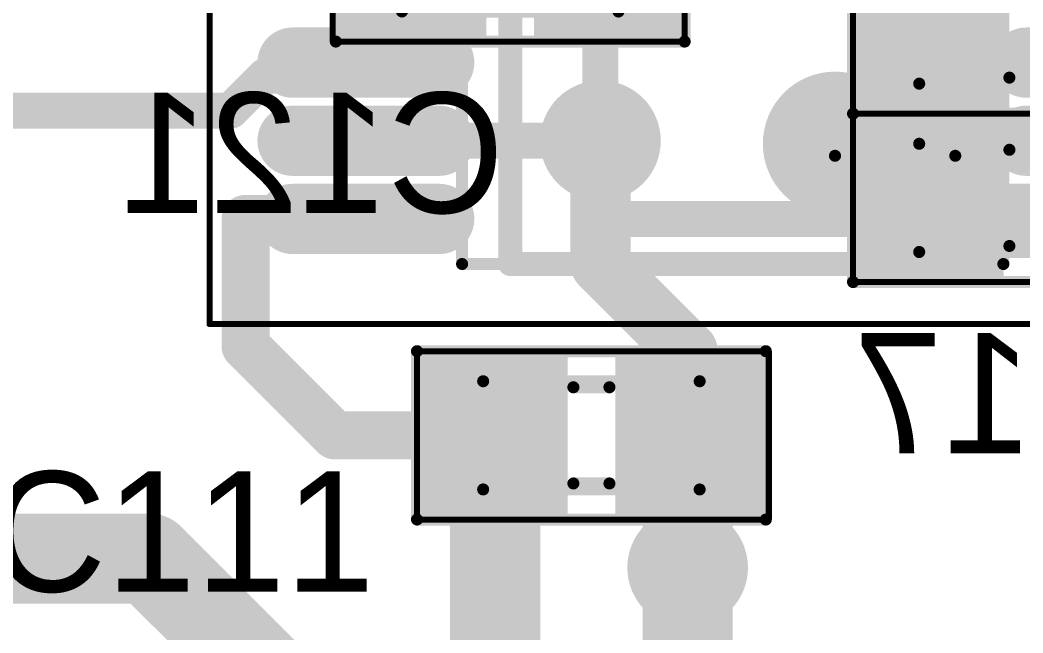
# Model space of a CAD drawing. Header units: millimetres. Extents: x 29 to 180, y 30 to 200.
# Drawn here: x 157.25 to 165.59, y 69.56 to 74.65 of the extents above; entities that cross this region are included whole.
import ezdxf

# ---------------------------------------------------------------- set-up
doc = ezdxf.new("R2010")
doc.units = ezdxf.units.MM
for name, color, linetype in [('BottomLayer', 5, 'Continuous'), ('BottomOverlay', 54, 'Continuous'), ('BottomPaste', 16, 'Continuous'), ('BottomSolder', 6, 'Continuous'), ('Mechanical13', 56, 'Continuous'), ('Mechanical15', 56, 'Continuous'), ('MultiLayer', 9, 'Continuous'), ('TopLayer', 1, 'Continuous'), ('TopOverlay', 2, 'Continuous'), ('TopPaste', 8, 'Continuous'), ('TopSolder', 216, 'Continuous'), ('ViaHoleLayer', 16, 'Continuous')]:
    doc.layers.add(name, color=color, linetype=linetype)

# ---------------------------------------------------------------- blocks, each defined once
blk = doc.blocks.new('SMD_C_0603_B_313')
at = {"layer": 'BottomLayer'}
for points in [[(-1.29999994, 0.5499989), (-1.29999994, -0.5499989), (-0.30000194, 0.5499989), (-0.30000194, -0.5499989)], [(0.2999994, 0.5499989), (0.2999994, -0.5499989), (1.2999974, 0.5499989), (1.2999974, -0.5499989)]]:
    blk.add_solid(points, dxfattribs=at)
at = {"layer": 'BottomOverlay', "const_width": 0.0999998}
for points in [[(-1.44999964, 0.7000011399999999), (-1.44999964, -0.7000011399999999)], [(1.44999964, 0.7000011399999999), (-1.44999964, 0.7000011399999999)], [(1.44999964, 0.7000011399999999), (1.44999964, -0.7000011399999999)], [(0.1499997, 0.40000174), (-0.1499997, 0.40000174)], [(0.1499997, -0.3999992), (-0.1499997, -0.3999992)], [(1.44999964, -0.7000011399999999), (-1.44999964, -0.7000011399999999)]]:
    blk.add_lwpolyline(points, dxfattribs=at)
at = {"layer": 'BottomOverlay', "const_width": 0.0499999}
for points in [[(-1.47499832, 0.7000011399999999, 1), (-1.42500096, 0.7000011399999999, 1)], [(-1.47499832, 0.7000011399999999, 1), (-1.42500096, 0.7000011399999999, 1)], [(1.42500096, 0.7000011399999999, 1), (1.47499832, 0.7000011399999999, 1)], [(1.42500096, 0.7000011399999999, 1), (1.47499832, 0.7000011399999999, 1)], [(-0.17499838, 0.40000174, 1), (-0.12500102, 0.40000174, 1)], [(0.12500102, 0.40000174, 1), (0.17499838, 0.40000174, 1)], [(-0.17499838, -0.3999992, 1), (-0.12500102, -0.3999992, 1)], [(0.12500102, -0.3999992, 1), (0.17499838, -0.3999992, 1)], [(-1.47499832, -0.7000011399999999, 1), (-1.42500096, -0.7000011399999999, 1)], [(-1.47499832, -0.7000011399999999, 1), (-1.42500096, -0.7000011399999999, 1)], [(1.42500096, -0.7000011399999999, 1), (1.47499832, -0.7000011399999999, 1)], [(1.42500096, -0.7000011399999999, 1), (1.47499832, -0.7000011399999999, 1)]]:
    blk.add_lwpolyline(points, format="xyb", close=True, dxfattribs=at)
at = {"layer": 'BottomPaste'}
for points in [[(-1.29999994, 0.5499989), (-1.29999994, -0.5499989), (-0.30000194, 0.5499989), (-0.30000194, -0.5499989)], [(0.2999994, 0.5499989), (0.2999994, -0.5499989), (1.2999974, 0.5499989), (1.2999974, -0.5499989)]]:
    blk.add_solid(points, dxfattribs=at)
at = {"layer": 'BottomSolder'}
for points in [[(-1.40159994, 0.6515989), (-1.40159994, -0.6515989), (-0.19840194, 0.6515989), (-0.19840194, -0.6515989)], [(0.1983994, 0.6515989), (0.1983994, -0.6515989), (1.4015974, 0.6515989), (1.4015974, -0.6515989)]]:
    blk.add_solid(points, dxfattribs=at)
at = {"layer": 'Mechanical13', "const_width": 0.0999998}
for points in [[(-0.90000074, 0.45000164), (-0.90000074, -0.4499991)], [(0.8999982, 0.45000164), (-0.90000074, 0.45000164)], [(0.8999982, 0.45000164), (0.8999982, -0.4499991)], [(0.8999982, -0.4499991), (-0.90000074, -0.4499991)]]:
    blk.add_lwpolyline(points, dxfattribs=at)
at = {"layer": 'Mechanical13', "const_width": 0.0499999}
for points in [[(-0.9249994199999999, 0.45000164, 1), (-0.8750020599999999, 0.45000164, 1)], [(-0.9249994199999999, 0.45000164, 1), (-0.8750020599999999, 0.45000164, 1)], [(0.8749995199999999, 0.45000164, 1), (0.9249968799999999, 0.45000164, 1)], [(0.8749995199999999, 0.45000164, 1), (0.9249968799999999, 0.45000164, 1)], [(-0.9249994199999999, -0.4499991, 1), (-0.8750020599999999, -0.4499991, 1)], [(-0.9249994199999999, -0.4499991, 1), (-0.8750020599999999, -0.4499991, 1)], [(0.8749995199999999, -0.4499991, 1), (0.9249968799999999, -0.4499991, 1)], [(0.8749995199999999, -0.4499991, 1), (0.9249968799999999, -0.4499991, 1)]]:
    blk.add_lwpolyline(points, format="xyb", close=True, dxfattribs=at)
at = {"layer": 'Mechanical15', "const_width": 0.0499999}
for points in [[(-1.47500086, 0.7000011399999999), (-1.47500086, -0.7000011399999999)], [(1.44999964, 0.7000011399999999), (-1.47500086, 0.7000011399999999)], [(1.44999964, 0.7000011399999999), (1.44999964, -0.7000011399999999)], [(1.44999964, -0.7000011399999999), (-1.47500086, -0.7000011399999999)]]:
    blk.add_lwpolyline(points, dxfattribs=at)
at = {"layer": 'Mechanical15', "const_width": 0.02499868}
for points in [[(-1.4875002, 0.7000011399999999, 1), (-1.46250152, 0.7000011399999999, 1)], [(-1.4875002, 0.7000011399999999, 1), (-1.46250152, 0.7000011399999999, 1)], [(1.4375003, 0.7000011399999999, 1), (1.46249898, 0.7000011399999999, 1)], [(1.4375003, 0.7000011399999999, 1), (1.46249898, 0.7000011399999999, 1)], [(-1.4875002, -0.7000011399999999, 1), (-1.46250152, -0.7000011399999999, 1)], [(-1.4875002, -0.7000011399999999, 1), (-1.46250152, -0.7000011399999999, 1)], [(1.4375003, -0.7000011399999999, 1), (1.46249898, -0.7000011399999999, 1)], [(1.4375003, -0.7000011399999999, 1), (1.46249898, -0.7000011399999999, 1)]]:
    blk.add_lwpolyline(points, format="xyb", close=True, dxfattribs=at)
blk = doc.blocks.new('SMD_C_0603_B_314')
at = {"layer": 'BottomLayer'}
for points in [[(-1.29999994, 0.5499989), (-1.29999994, -0.5499989), (-0.30000194, 0.5499989), (-0.30000194, -0.5499989)], [(0.2999994, 0.5499989), (0.2999994, -0.5499989), (1.2999974, 0.5499989), (1.2999974, -0.5499989)]]:
    blk.add_solid(points, dxfattribs=at)
at = {"layer": 'BottomOverlay', "const_width": 0.0999998}
for points in [[(-1.44999964, 0.7000011399999999), (-1.44999964, -0.7000011399999999)], [(1.44999964, 0.7000011399999999), (-1.44999964, 0.7000011399999999)], [(1.44999964, 0.7000011399999999), (1.44999964, -0.7000011399999999)], [(0.1499997, 0.40000174), (-0.1499997, 0.40000174)], [(0.1499997, -0.3999992), (-0.1499997, -0.3999992)], [(1.44999964, -0.7000011399999999), (-1.44999964, -0.7000011399999999)]]:
    blk.add_lwpolyline(points, dxfattribs=at)
at = {"layer": 'BottomOverlay', "const_width": 0.0499999}
for points in [[(-1.47499832, 0.7000011399999999, 1), (-1.42500096, 0.7000011399999999, 1)], [(-1.47499832, 0.7000011399999999, 1), (-1.42500096, 0.7000011399999999, 1)], [(1.42500096, 0.7000011399999999, 1), (1.47499832, 0.7000011399999999, 1)], [(1.42500096, 0.7000011399999999, 1), (1.47499832, 0.7000011399999999, 1)], [(-0.17499838, 0.40000174, 1), (-0.12500102, 0.40000174, 1)], [(0.12500102, 0.40000174, 1), (0.17499838, 0.40000174, 1)], [(-0.17499838, -0.3999992, 1), (-0.12500102, -0.3999992, 1)], [(0.12500102, -0.3999992, 1), (0.17499838, -0.3999992, 1)], [(-1.47499832, -0.7000011399999999, 1), (-1.42500096, -0.7000011399999999, 1)], [(-1.47499832, -0.7000011399999999, 1), (-1.42500096, -0.7000011399999999, 1)], [(1.42500096, -0.7000011399999999, 1), (1.47499832, -0.7000011399999999, 1)], [(1.42500096, -0.7000011399999999, 1), (1.47499832, -0.7000011399999999, 1)]]:
    blk.add_lwpolyline(points, format="xyb", close=True, dxfattribs=at)
at = {"layer": 'BottomPaste'}
for points in [[(-1.29999994, 0.5499989), (-1.29999994, -0.5499989), (-0.30000194, 0.5499989), (-0.30000194, -0.5499989)], [(0.2999994, 0.5499989), (0.2999994, -0.5499989), (1.2999974, 0.5499989), (1.2999974, -0.5499989)]]:
    blk.add_solid(points, dxfattribs=at)
at = {"layer": 'BottomSolder'}
for points in [[(-1.40159994, 0.6515989), (-1.40159994, -0.6515989), (-0.19840194, 0.6515989), (-0.19840194, -0.6515989)], [(0.1983994, 0.6515989), (0.1983994, -0.6515989), (1.4015974, 0.6515989), (1.4015974, -0.6515989)]]:
    blk.add_solid(points, dxfattribs=at)
at = {"layer": 'Mechanical13', "const_width": 0.0999998}
for points in [[(-0.90000074, 0.45000164), (-0.90000074, -0.4499991)], [(0.8999982, 0.45000164), (-0.90000074, 0.45000164)], [(0.8999982, 0.45000164), (0.8999982, -0.4499991)], [(0.8999982, -0.4499991), (-0.90000074, -0.4499991)]]:
    blk.add_lwpolyline(points, dxfattribs=at)
at = {"layer": 'Mechanical13', "const_width": 0.0499999}
for points in [[(-0.9249994199999999, 0.45000164, 1), (-0.8750020599999999, 0.45000164, 1)], [(-0.9249994199999999, 0.45000164, 1), (-0.8750020599999999, 0.45000164, 1)], [(0.8749995199999999, 0.45000164, 1), (0.9249968799999999, 0.45000164, 1)], [(0.8749995199999999, 0.45000164, 1), (0.9249968799999999, 0.45000164, 1)], [(-0.9249994199999999, -0.4499991, 1), (-0.8750020599999999, -0.4499991, 1)], [(-0.9249994199999999, -0.4499991, 1), (-0.8750020599999999, -0.4499991, 1)], [(0.8749995199999999, -0.4499991, 1), (0.9249968799999999, -0.4499991, 1)], [(0.8749995199999999, -0.4499991, 1), (0.9249968799999999, -0.4499991, 1)]]:
    blk.add_lwpolyline(points, format="xyb", close=True, dxfattribs=at)
at = {"layer": 'Mechanical15', "const_width": 0.0499999}
for points in [[(-1.47500086, 0.7000011399999999), (-1.47500086, -0.7000011399999999)], [(1.44999964, 0.7000011399999999), (-1.47500086, 0.7000011399999999)], [(1.44999964, 0.7000011399999999), (1.44999964, -0.7000011399999999)], [(1.44999964, -0.7000011399999999), (-1.47500086, -0.7000011399999999)]]:
    blk.add_lwpolyline(points, dxfattribs=at)
at = {"layer": 'Mechanical15', "const_width": 0.02499868}
for points in [[(-1.4875002, 0.7000011399999999, 1), (-1.46250152, 0.7000011399999999, 1)], [(-1.4875002, 0.7000011399999999, 1), (-1.46250152, 0.7000011399999999, 1)], [(1.4375003, 0.7000011399999999, 1), (1.46249898, 0.7000011399999999, 1)], [(1.4375003, 0.7000011399999999, 1), (1.46249898, 0.7000011399999999, 1)], [(-1.4875002, -0.7000011399999999, 1), (-1.46250152, -0.7000011399999999, 1)], [(-1.4875002, -0.7000011399999999, 1), (-1.46250152, -0.7000011399999999, 1)], [(1.4375003, -0.7000011399999999, 1), (1.46249898, -0.7000011399999999, 1)], [(1.4375003, -0.7000011399999999, 1), (1.46249898, -0.7000011399999999, 1)]]:
    blk.add_lwpolyline(points, format="xyb", close=True, dxfattribs=at)
blk = doc.blocks.new('SMD_C_0603_B_318')
at = {"layer": 'BottomLayer'}
for points in [[(-1.29999994, 0.5499989), (-1.29999994, -0.5499989), (-0.30000194, 0.5499989), (-0.30000194, -0.5499989)], [(0.2999994, 0.5499989), (0.2999994, -0.5499989), (1.2999974, 0.5499989), (1.2999974, -0.5499989)]]:
    blk.add_solid(points, dxfattribs=at)
at = {"layer": 'BottomOverlay', "const_width": 0.0999998}
for points in [[(-1.44999964, -0.7000011399999999), (-1.44999964, 0.7000011399999999)], [(-1.44999964, 0.7000011399999999), (1.44999964, 0.7000011399999999)], [(1.44999964, -0.7000011399999999), (1.44999964, 0.7000011399999999)], [(-0.1499997, 0.40000174), (0.1499997, 0.40000174)], [(-0.1499997, -0.3999992), (0.1499997, -0.3999992)], [(-1.44999964, -0.7000011399999999), (1.44999964, -0.7000011399999999)]]:
    blk.add_lwpolyline(points, dxfattribs=at)
at = {"layer": 'BottomOverlay', "const_width": 0.0499999}
for points in [[(-1.47499832, 0.7000011399999999, 1), (-1.42500096, 0.7000011399999999, 1)], [(-1.47499832, 0.7000011399999999, 1), (-1.42500096, 0.7000011399999999, 1)], [(1.42500096, 0.7000011399999999, 1), (1.47499832, 0.7000011399999999, 1)], [(1.42500096, 0.7000011399999999, 1), (1.47499832, 0.7000011399999999, 1)], [(-0.17499838, 0.40000174, 1), (-0.12500102, 0.40000174, 1)], [(0.12500102, 0.40000174, 1), (0.17499838, 0.40000174, 1)], [(-0.17499838, -0.3999992, 1), (-0.12500102, -0.3999992, 1)], [(0.12500102, -0.3999992, 1), (0.17499838, -0.3999992, 1)], [(-1.47499832, -0.7000011399999999, 1), (-1.42500096, -0.7000011399999999, 1)], [(-1.47499832, -0.7000011399999999, 1), (-1.42500096, -0.7000011399999999, 1)], [(1.42500096, -0.7000011399999999, 1), (1.47499832, -0.7000011399999999, 1)], [(1.42500096, -0.7000011399999999, 1), (1.47499832, -0.7000011399999999, 1)]]:
    blk.add_lwpolyline(points, format="xyb", close=True, dxfattribs=at)
at = {"layer": 'BottomPaste'}
for points in [[(-1.29999994, 0.5499989), (-1.29999994, -0.5499989), (-0.30000194, 0.5499989), (-0.30000194, -0.5499989)], [(0.2999994, 0.5499989), (0.2999994, -0.5499989), (1.2999974, 0.5499989), (1.2999974, -0.5499989)]]:
    blk.add_solid(points, dxfattribs=at)
at = {"layer": 'BottomSolder'}
for points in [[(-1.40159994, 0.6515989), (-1.40159994, -0.6515989), (-0.19840194, 0.6515989), (-0.19840194, -0.6515989)], [(0.1983994, 0.6515989), (0.1983994, -0.6515989), (1.4015974, 0.6515989), (1.4015974, -0.6515989)]]:
    blk.add_solid(points, dxfattribs=at)
at = {"layer": 'Mechanical13', "const_width": 0.0999998}
for points in [[(-0.90000074, -0.4499991), (-0.90000074, 0.45000164)], [(-0.90000074, 0.45000164), (0.8999982, 0.45000164)], [(0.8999982, -0.4499991), (0.8999982, 0.45000164)], [(-0.90000074, -0.4499991), (0.8999982, -0.4499991)]]:
    blk.add_lwpolyline(points, dxfattribs=at)
at = {"layer": 'Mechanical13', "const_width": 0.0499999}
for points in [[(-0.9249994199999999, 0.45000164, 1), (-0.8750020599999999, 0.45000164, 1)], [(-0.9249994199999999, 0.45000164, 1), (-0.8750020599999999, 0.45000164, 1)], [(0.8749995199999999, 0.45000164, 1), (0.9249968799999999, 0.45000164, 1)], [(0.8749995199999999, 0.45000164, 1), (0.9249968799999999, 0.45000164, 1)], [(-0.9249994199999999, -0.4499991, 1), (-0.8750020599999999, -0.4499991, 1)], [(-0.9249994199999999, -0.4499991, 1), (-0.8750020599999999, -0.4499991, 1)], [(0.8749995199999999, -0.4499991, 1), (0.9249968799999999, -0.4499991, 1)], [(0.8749995199999999, -0.4499991, 1), (0.9249968799999999, -0.4499991, 1)]]:
    blk.add_lwpolyline(points, format="xyb", close=True, dxfattribs=at)
at = {"layer": 'Mechanical15', "const_width": 0.0499999}
for points in [[(-1.47500086, -0.7000011399999999), (-1.47500086, 0.7000011399999999)], [(-1.47500086, 0.7000011399999999), (1.44999964, 0.7000011399999999)], [(1.44999964, -0.7000011399999999), (1.44999964, 0.7000011399999999)], [(-1.47500086, -0.7000011399999999), (1.44999964, -0.7000011399999999)]]:
    blk.add_lwpolyline(points, dxfattribs=at)
at = {"layer": 'Mechanical15', "const_width": 0.02499868}
for points in [[(-1.4875002, 0.7000011399999999, 1), (-1.46250152, 0.7000011399999999, 1)], [(-1.4875002, 0.7000011399999999, 1), (-1.46250152, 0.7000011399999999, 1)], [(1.4375003, 0.7000011399999999, 1), (1.46249898, 0.7000011399999999, 1)], [(1.4375003, 0.7000011399999999, 1), (1.46249898, 0.7000011399999999, 1)], [(-1.4875002, -0.7000011399999999, 1), (-1.46250152, -0.7000011399999999, 1)], [(-1.4875002, -0.7000011399999999, 1), (-1.46250152, -0.7000011399999999, 1)], [(1.4375003, -0.7000011399999999, 1), (1.46249898, -0.7000011399999999, 1)], [(1.4375003, -0.7000011399999999, 1), (1.46249898, -0.7000011399999999, 1)]]:
    blk.add_lwpolyline(points, format="xyb", close=True, dxfattribs=at)
blk = doc.blocks.new('SMD_C_0603_321')
at = {"layer": 'Mechanical13', "const_width": 0.0999998}
for points in [[(-0.90000074, 0.4499991), (-0.90000074, -0.45000164)], [(0.8999982, 0.4499991), (-0.90000074, 0.4499991)], [(0.8999982, 0.4499991), (0.8999982, -0.45000164)], [(0.8999982, -0.45000164), (-0.90000074, -0.45000164)]]:
    blk.add_lwpolyline(points, dxfattribs=at)
at = {"layer": 'Mechanical13', "const_width": 0.0499999}
for points in [[(-0.9249994199999999, 0.4499991, 1), (-0.8750020599999999, 0.4499991, 1)], [(-0.9249994199999999, 0.4499991, 1), (-0.8750020599999999, 0.4499991, 1)], [(0.8749995199999999, 0.4499991, 1), (0.9249968799999999, 0.4499991, 1)], [(0.8749995199999999, 0.4499991, 1), (0.9249968799999999, 0.4499991, 1)], [(-0.9249994199999999, -0.45000164, 1), (-0.8750020599999999, -0.45000164, 1)], [(-0.9249994199999999, -0.45000164, 1), (-0.8750020599999999, -0.45000164, 1)], [(0.8749995199999999, -0.45000164, 1), (0.9249968799999999, -0.45000164, 1)], [(0.8749995199999999, -0.45000164, 1), (0.9249968799999999, -0.45000164, 1)]]:
    blk.add_lwpolyline(points, format="xyb", close=True, dxfattribs=at)
at = {"layer": 'Mechanical15', "const_width": 0.0499999}
for points in [[(-1.47500086, 0.7000011399999999), (-1.47500086, -0.7000011399999999)], [(1.44999964, 0.7000011399999999), (-1.47500086, 0.7000011399999999)], [(1.44999964, 0.7000011399999999), (1.44999964, -0.7000011399999999)], [(1.44999964, -0.7000011399999999), (-1.47500086, -0.7000011399999999)]]:
    blk.add_lwpolyline(points, dxfattribs=at)
at = {"layer": 'Mechanical15', "const_width": 0.02499868}
for points in [[(-1.4875002, 0.7000011399999999, 1), (-1.46250152, 0.7000011399999999, 1)], [(-1.4875002, 0.7000011399999999, 1), (-1.46250152, 0.7000011399999999, 1)], [(1.4375003, 0.7000011399999999, 1), (1.46249898, 0.7000011399999999, 1)], [(1.4375003, 0.7000011399999999, 1), (1.46249898, 0.7000011399999999, 1)], [(-1.4875002, -0.7000011399999999, 1), (-1.46250152, -0.7000011399999999, 1)], [(-1.4875002, -0.7000011399999999, 1), (-1.46250152, -0.7000011399999999, 1)], [(1.4375003, -0.7000011399999999, 1), (1.46249898, -0.7000011399999999, 1)], [(1.4375003, -0.7000011399999999, 1), (1.46249898, -0.7000011399999999, 1)]]:
    blk.add_lwpolyline(points, format="xyb", close=True, dxfattribs=at)
at = {"layer": 'TopLayer'}
for points in [[(-0.30000194, -0.5499989), (-0.30000194, 0.5499989), (-1.29999994, -0.5499989), (-1.29999994, 0.5499989)], [(1.2999974, -0.5499989), (1.2999974, 0.5499989), (0.2999994, -0.5499989), (0.2999994, 0.5499989)]]:
    blk.add_solid(points, dxfattribs=at)
at = {"layer": 'TopOverlay', "const_width": 0.0999998}
for points in [[(-1.44999964, 0.7000011399999999), (-1.44999964, -0.7000011399999999)], [(1.44999964, 0.7000011399999999), (-1.44999964, 0.7000011399999999)], [(1.44999964, 0.7000011399999999), (1.44999964, -0.7000011399999999)], [(0.1499997, 0.3999992), (-0.1499997, 0.3999992)], [(0.1499997, -0.40000174), (-0.1499997, -0.40000174)], [(1.44999964, -0.7000011399999999), (-1.44999964, -0.7000011399999999)]]:
    blk.add_lwpolyline(points, dxfattribs=at)
at = {"layer": 'TopOverlay', "const_width": 0.0499999}
for points in [[(-1.47499832, 0.7000011399999999, 1), (-1.42500096, 0.7000011399999999, 1)], [(-1.47499832, 0.7000011399999999, 1), (-1.42500096, 0.7000011399999999, 1)], [(1.42500096, 0.7000011399999999, 1), (1.47499832, 0.7000011399999999, 1)], [(1.42500096, 0.7000011399999999, 1), (1.47499832, 0.7000011399999999, 1)], [(-0.17499838, 0.3999992, 1), (-0.12500102, 0.3999992, 1)], [(0.12500102, 0.3999992, 1), (0.17499838, 0.3999992, 1)], [(-0.17499838, -0.40000174, 1), (-0.12500102, -0.40000174, 1)], [(0.12500102, -0.40000174, 1), (0.17499838, -0.40000174, 1)], [(-1.47499832, -0.7000011399999999, 1), (-1.42500096, -0.7000011399999999, 1)], [(-1.47499832, -0.7000011399999999, 1), (-1.42500096, -0.7000011399999999, 1)], [(1.42500096, -0.7000011399999999, 1), (1.47499832, -0.7000011399999999, 1)], [(1.42500096, -0.7000011399999999, 1), (1.47499832, -0.7000011399999999, 1)]]:
    blk.add_lwpolyline(points, format="xyb", close=True, dxfattribs=at)
at = {"layer": 'TopPaste'}
for points in [[(-0.30000194, -0.5499989), (-0.30000194, 0.5499989), (-1.29999994, -0.5499989), (-1.29999994, 0.5499989)], [(1.2999974, -0.5499989), (1.2999974, 0.5499989), (0.2999994, -0.5499989), (0.2999994, 0.5499989)]]:
    blk.add_solid(points, dxfattribs=at)
at = {"layer": 'TopSolder'}
for points in [[(-0.19840194, -0.6515989), (-0.19840194, 0.6515989), (-1.40159994, -0.6515989), (-1.40159994, 0.6515989)], [(1.4015974, -0.6515989), (1.4015974, 0.6515989), (0.1983994, -0.6515989), (0.1983994, 0.6515989)]]:
    blk.add_solid(points, dxfattribs=at)
blk = doc.blocks.new('TSSOP20_392')
at = {"layer": 'Mechanical13', "const_width": 0.0999998}
for points in [[(-2.24999804, 3.30000102), (-2.24999804, -3.29999848)], [(2.25000058, 3.30000102), (-2.24999804, 3.30000102)], [(2.25000058, 3.30000102), (2.25000058, -3.29999848)]]:
    blk.add_lwpolyline(points, dxfattribs=at)
at = {"layer": 'Mechanical13'}
for points, const_width in [([(-2.27499672, 3.30000102, 1), (-2.22499936, 3.30000102, 1)], 0.0499999), ([(-2.27499672, 3.30000102, 1), (-2.22499936, 3.30000102, 1)], 0.0499999), ([(2.2250019, 3.30000102, 1), (2.27499926, 3.30000102, 1)], 0.0499999), ([(2.2250019, 3.30000102, 1), (2.27499926, 3.30000102, 1)], 0.0499999), ([(-0.85000084, 2.40000028, 1), (-1.84999884, 2.40000028, 1)], 0.0999998), ([(-1.87499752, 2.40000028, 1), (-1.82500016, 2.40000028, 1)], 0.0499999), ([(-0.8749995199999999, 2.40000028, 1), (-0.8250021599999999, 2.40000028, 1)], 0.0499999)]:
    blk.add_lwpolyline(points, format="xyb", close=True, dxfattribs=dict(at, const_width=const_width))
at = {"layer": 'Mechanical15', "const_width": 0.0499999}
for points in [[(4.35000146, 3.80000002), (-4.34999892, 3.80000002)], [(4.35000146, 3.80000002), (4.35000146, -3.80000002)]]:
    blk.add_lwpolyline(points, dxfattribs=at)
at = {"layer": 'Mechanical15', "const_width": 0.02499868}
blk.add_lwpolyline([(4.33750212, 3.80000002, 1), (4.362500799999999, 3.80000002, 1)], format="xyb", close=True, dxfattribs=at)
blk.add_lwpolyline([(4.33750212, 3.80000002, 1), (4.362500799999999, 3.80000002, 1)], format="xyb", close=True, dxfattribs=at)
at = {"layer": 'TopLayer', "const_width": 0.381}
for points in [[(2.44040152, 2.9250005), (3.65960152, 2.9250005)], [(-3.65959898, 2.27499926), (-2.44039898, 2.27499926)], [(2.44040152, 2.27499926), (3.65960152, 2.27499926)], [(-3.65959898, 1.62500056), (-2.44039898, 1.62500056)], [(2.44040152, 1.62500056), (3.65960152, 1.62500056)]]:
    blk.add_lwpolyline(points, dxfattribs=at)
at = {"layer": 'TopLayer', "const_width": 0.1905}
for points in [[(2.34515152, 2.9250005, 1), (2.53565152, 2.9250005, 1)], [(3.56435152, 2.9250005, 1), (3.75485152, 2.9250005, 1)], [(-2.53564898, 2.27499926, 1), (-2.34514898, 2.27499926, 1)], [(2.34515152, 2.27499926, 1), (2.53565152, 2.27499926, 1)], [(3.56435152, 2.27499926, 1), (3.75485152, 2.27499926, 1)], [(-2.53564898, 1.62500056, 1), (-2.34514898, 1.62500056, 1)], [(2.34515152, 1.62500056, 1), (2.53565152, 1.62500056, 1)], [(3.56435152, 1.62500056, 1), (3.75485152, 1.62500056, 1)]]:
    blk.add_lwpolyline(points, format="xyb", close=True, dxfattribs=at)
at = {"layer": 'TopLayer'}
blk.add_solid([(-2.24989898, 2.7345005), (-2.24989898, 3.1155005), (-3.85009898, 2.7345005), (-3.85009898, 3.1155005)], dxfattribs=at)
at = {"layer": 'TopOverlay', "const_width": 0.1999996}
for points in [[(-1.84999884, 3.30000102), (-1.84999884, -3.29999848)], [(1.85000138, 3.30000102), (-1.84999884, 3.30000102)], [(1.85000138, 3.30000102), (1.85000138, -3.29999848)]]:
    blk.add_lwpolyline(points, dxfattribs=at)
at = {"layer": 'TopOverlay'}
for points, const_width in [([(-1.89999874, 3.30000102, 1), (-1.79999894, 3.30000102, 1)], 0.0999998), ([(-1.89999874, 3.30000102, 1), (-1.79999894, 3.30000102, 1)], 0.0999998), ([(1.80000148, 3.30000102, 1), (1.90000128, 3.30000102, 1)], 0.0999998), ([(1.80000148, 3.30000102, 1), (1.90000128, 3.30000102, 1)], 0.0999998), ([(-0.5499989, 2.30000048, 1), (-1.1499977, 2.30000048, 1)], 0.5999987999999999), ([(-1.2999974, 2.30000048, 1), (-0.9999979999999999, 2.30000048, 1)], 0.2999994), ([(-0.6999985999999999, 2.30000048, 1), (-0.3999992, 2.30000048, 1)], 0.2999994)]:
    blk.add_lwpolyline(points, format="xyb", close=True, dxfattribs=dict(at, const_width=const_width))
at = {"layer": 'TopPaste', "const_width": 0.381}
for points in [[(2.44040152, 2.9250005), (3.65960152, 2.9250005)], [(-3.65959898, 2.27499926), (-2.44039898, 2.27499926)], [(2.44040152, 2.27499926), (3.65960152, 2.27499926)], [(-3.65959898, 1.62500056), (-2.44039898, 1.62500056)], [(2.44040152, 1.62500056), (3.65960152, 1.62500056)]]:
    blk.add_lwpolyline(points, dxfattribs=at)
at = {"layer": 'TopPaste', "const_width": 0.1905}
for points in [[(2.34515152, 2.9250005, 1), (2.53565152, 2.9250005, 1)], [(3.56435152, 2.9250005, 1), (3.75485152, 2.9250005, 1)], [(-2.53564898, 2.27499926, 1), (-2.34514898, 2.27499926, 1)], [(2.34515152, 2.27499926, 1), (2.53565152, 2.27499926, 1)], [(3.56435152, 2.27499926, 1), (3.75485152, 2.27499926, 1)], [(-2.53564898, 1.62500056, 1), (-2.34514898, 1.62500056, 1)], [(2.34515152, 1.62500056, 1), (2.53565152, 1.62500056, 1)], [(3.56435152, 1.62500056, 1), (3.75485152, 1.62500056, 1)]]:
    blk.add_lwpolyline(points, format="xyb", close=True, dxfattribs=at)
at = {"layer": 'TopPaste'}
blk.add_solid([(-2.24989898, 2.7345005), (-2.24989898, 3.1155005), (-3.85009898, 2.7345005), (-3.85009898, 3.1155005)], dxfattribs=at)
at = {"layer": 'TopSolder', "const_width": 0.5841999999999999}
for points in [[(2.44040152, 2.9250005), (3.65960152, 2.9250005)], [(-3.65959898, 2.27499926), (-2.44039898, 2.27499926)], [(2.44040152, 2.27499926), (3.65960152, 2.27499926)], [(-3.65959898, 1.62500056), (-2.44039898, 1.62500056)], [(2.44040152, 1.62500056), (3.65960152, 1.62500056)]]:
    blk.add_lwpolyline(points, dxfattribs=at)
at = {"layer": 'TopSolder', "const_width": 0.2921}
for points in [[(2.29435152, 2.9250005, 1), (2.58645152, 2.9250005, 1)], [(3.51355152, 2.9250005, 1), (3.80565152, 2.9250005, 1)], [(-2.58644898, 2.27499926, 1), (-2.29434898, 2.27499926, 1)], [(2.29435152, 2.27499926, 1), (2.58645152, 2.27499926, 1)], [(3.51355152, 2.27499926, 1), (3.80565152, 2.27499926, 1)], [(-2.58644898, 1.62500056, 1), (-2.29434898, 1.62500056, 1)], [(2.29435152, 1.62500056, 1), (2.58645152, 1.62500056, 1)], [(3.51355152, 1.62500056, 1), (3.80565152, 1.62500056, 1)]]:
    blk.add_lwpolyline(points, format="xyb", close=True, dxfattribs=at)
at = {"layer": 'TopSolder'}
blk.add_solid([(-2.14829898, 2.6329005), (-2.14829898, 3.2171005), (-3.95169898, 2.6329005), (-3.95169898, 3.2171005)], dxfattribs=at)

msp = doc.modelspace()

# ---------------------------------------------------------------- linework, layer by layer
at = {"layer": 'BottomLayer'}
for points, const_width in [([(164.77499938, 74.5500033), (164.77499938, 75.4500015)], 0.2999994), ([(162.0749997, 73.65000255999999), (162.0749997, 75.22500068)], 0.2999994), ([(164.77499938, 74.5500033), (164.82499674, 74.50000594)], 0.2999994), ([(164.82499674, 73.17500731999999), (164.82499674, 74.50000594)], 0.2999994), ([(162.80000206, 66.50000161999999), (162.80000206, 70.10000203999999)], 0.75000104)]:
    msp.add_lwpolyline(points, dxfattribs=dict(at, const_width=const_width))
for points, const_width in [([(164.7000008, 74.5500033, 1), (164.84999796, 74.5500033, 1)], 0.1499997), ([(164.7000008, 74.5500033, 1), (164.84999796, 74.5500033, 1)], 0.1499997), ([(164.74999816, 74.50000594, 1), (164.89999532, 74.50000594, 1)], 0.1499997), ([(164.74999816, 74.50000594, 1), (164.89999532, 74.50000594, 1)], 0.1499997), ([(161.8750001, 73.65000255999999, 1), (162.2749993, 73.65000255999999, 1)], 0.3999992), ([(162.00000112, 73.65000255999999, 1), (162.14999828, 73.65000255999999, 1)], 0.1499997), ([(164.74999816, 73.17500731999999, 1), (164.89999532, 73.17500731999999, 1)], 0.1499997), ([(162.60000246, 70.10000203999999, 1), (163.00000166, 70.10000203999999, 1)], 0.3999992), ([(162.6125018, 70.10000203999999, 1), (162.98750232, 70.10000203999999, 1)], 0.37500052)]:
    msp.add_lwpolyline(points, format="xyb", close=True, dxfattribs=dict(at, const_width=const_width))
at = {"layer": 'BottomSolder', "const_width": 0.5015992}
for points in [[(161.8242001, 73.65000255999999, 1), (162.3257993, 73.65000255999999, 1)], [(162.54920246, 70.10000203999999, 1), (163.05080166, 70.10000203999999, 1)]]:
    msp.add_lwpolyline(points, format="xyb", close=True, dxfattribs=at)
at = {"layer": 'MultiLayer', "const_width": 0.3999992}
for points in [[(161.8750001, 73.65000255999999, 1), (162.2749993, 73.65000255999999, 1)], [(162.60000246, 70.10000203999999, 1), (163.00000166, 70.10000203999999, 1)]]:
    msp.add_lwpolyline(points, format="xyb", close=True, dxfattribs=at)
at = {"layer": 'TopLayer'}
for points, const_width in [([(160.01549658, 74.1905044), (160.12499598, 74.3000038)], 0.2999994), ([(159.00101296, 73.90000205999999), (159.2915153, 74.1905044)], 0.2999994), ([(159.2915153, 74.1905044), (160.01549658, 74.1905044)], 0.2999994), ([(156.10000022, 73.90000205999999), (159.00101296, 73.90000205999999)], 0.2999994), ([(162.0749997, 73.00000639999999), (162.0749997, 73.65000255999999)], 0.499999), ([(160.12499598, 73.65000764), (162.07499462, 73.65000764)], 0.2999994), ([(162.07499462, 73.65000764), (162.0749997, 73.65000255999999)], 0.2999994), ([(162.0749997, 72.6250008), (162.0749997, 73.00000639999999)], 0.499999), ([(159.12489892, 71.94226404), (159.12489892, 73.00000385999999)], 0.3999992), ([(159.12489892, 73.00000385999999), (160.12499598, 73.00000385999999)], 0.3999992), ([(162.0749997, 73.00000639999999), (166.22499648, 73.00000639999999)], 0.2999994), ([(162.0749997, 72.6250008), (162.80000206, 71.89999843999999)], 0.499999), ([(159.12489892, 71.94226404), (159.86716312, 71.19999983999999)], 0.3999992), ([(162.80000206, 71.19999983999999), (162.80000206, 71.89999843999999)], 0.499999), ([(161.20000272, 69.10000404), (161.20000272, 71.19999983999999)], 0.75000104), ([(162.80000206, 70.10000203999999), (162.80000206, 71.19999983999999)], 0.75000104), ([(159.86716312, 71.19999983999999), (161.20000272, 71.19999983999999)], 0.3999992), ([(156.15000012, 70.17500316), (158.32499958, 70.17500316)], 0.75000104), ([(158.32499958, 70.17500316), (159.50000104, 69.0000017)], 0.75000104)]:
    msp.add_lwpolyline(points, dxfattribs=dict(at, const_width=const_width))
for points, const_width in [([(160.0499974, 74.3000038, 1), (160.19999456, 74.3000038, 1)], 0.1499997), ([(159.21651672, 74.1905044, 1), (159.36651388, 74.1905044, 1)], 0.1499997), ([(159.21651672, 74.1905044, 1), (159.36651388, 74.1905044, 1)], 0.1499997), ([(159.940498, 74.1905044, 1), (160.09049516, 74.1905044, 1)], 0.1499997), ([(159.940498, 74.1905044, 1), (160.09049516, 74.1905044, 1)], 0.1499997), ([(158.92601438, 73.90000205999999, 1), (159.07601154, 73.90000205999999, 1)], 0.1499997), ([(158.92601438, 73.90000205999999, 1), (159.07601154, 73.90000205999999, 1)], 0.1499997), ([(161.8750001, 73.65000255999999, 1), (162.2749993, 73.65000255999999, 1)], 0.3999992), ([(161.95000122, 73.65000255999999, 1), (162.19999818, 73.65000255999999, 1)], 0.2499995), ([(160.0499974, 73.65000764, 1), (160.19999456, 73.65000764, 1)], 0.1499997), ([(161.99999604, 73.65000764, 1), (162.1499932, 73.65000764, 1)], 0.1499997), ([(161.99999604, 73.65000764, 1), (162.1499932, 73.65000764, 1)], 0.1499997), ([(162.00000112, 73.65000255999999, 1), (162.14999828, 73.65000255999999, 1)], 0.1499997), ([(161.95000122, 73.00000639999999, 1), (162.19999818, 73.00000639999999, 1)], 0.2499995), ([(161.95000122, 73.00000639999999, 1), (162.19999818, 73.00000639999999, 1)], 0.2499995), ([(159.02489912, 73.00000385999999, 1), (159.22489872, 73.00000385999999, 1)], 0.1999996), ([(159.02489912, 73.00000385999999, 1), (159.22489872, 73.00000385999999, 1)], 0.1999996), ([(160.02499618, 73.00000385999999, 1), (160.22499578, 73.00000385999999, 1)], 0.1999996), ([(162.00000112, 73.00000639999999, 1), (162.14999828, 73.00000639999999, 1)], 0.1499997), ([(161.95000122, 72.6250008, 1), (162.19999818, 72.6250008, 1)], 0.2499995), ([(161.95000122, 72.6250008, 1), (162.19999818, 72.6250008, 1)], 0.2499995), ([(159.02489912, 71.94226404, 1), (159.22489872, 71.94226404, 1)], 0.1999996), ([(159.02489912, 71.94226404, 1), (159.22489872, 71.94226404, 1)], 0.1999996), ([(162.67500358, 71.89999843999999, 1), (162.92500054, 71.89999843999999, 1)], 0.2499995), ([(162.67500358, 71.89999843999999, 1), (162.92500054, 71.89999843999999, 1)], 0.2499995), ([(161.01250246, 71.19999983999999, 1), (161.38750298, 71.19999983999999, 1)], 0.37500052), ([(162.6125018, 71.19999983999999, 1), (162.98750232, 71.19999983999999, 1)], 0.37500052), ([(159.76716332, 71.19999983999999, 1), (159.96716292, 71.19999983999999, 1)], 0.1999996), ([(159.76716332, 71.19999983999999, 1), (159.96716292, 71.19999983999999, 1)], 0.1999996), ([(161.10000292, 71.19999983999999, 1), (161.30000252, 71.19999983999999, 1)], 0.1999996), ([(162.67500358, 71.19999983999999, 1), (162.92500054, 71.19999983999999, 1)], 0.2499995), ([(158.13749932, 70.17500316, 1), (158.51249984, 70.17500316, 1)], 0.37500052), ([(158.13749932, 70.17500316, 1), (158.51249984, 70.17500316, 1)], 0.37500052), ([(162.60000246, 70.10000203999999, 1), (163.00000166, 70.10000203999999, 1)], 0.3999992), ([(162.6125018, 70.10000203999999, 1), (162.98750232, 70.10000203999999, 1)], 0.37500052)]:
    msp.add_lwpolyline(points, format="xyb", close=True, dxfattribs=dict(at, const_width=const_width))
at = {"layer": 'TopSolder', "const_width": 0.5015992}
for points in [[(161.8242001, 73.65000255999999, 1), (162.3257993, 73.65000255999999, 1)], [(162.54920246, 70.10000203999999, 1), (163.05080166, 70.10000203999999, 1)]]:
    msp.add_lwpolyline(points, format="xyb", close=True, dxfattribs=at)
at = {"layer": 'ViaHoleLayer', "const_width": 0.2499995}
for points in [[(161.95000122, 73.65000255999999, 1), (162.19999818, 73.65000255999999, 1)], [(162.67500358, 70.10000203999999, 1), (162.92500054, 70.10000203999999, 1)]]:
    msp.add_lwpolyline(points, format="xyb", close=True, dxfattribs=at)

# ---------------------------------------------------------------- block references
for name, p, rotation in [('TSSOP20_392', (163.1749975, 75.92500436), 180), ('SMD_C_0603_B_318', (161.32499612, 75.17500586), 360), ('SMD_C_0603_B_313', (165.62499514, 74.57500705999999), 180), ('SMD_C_0603_B_314', (165.62499514, 73.17500731999999), 180), ('SMD_C_0603_321', (162.00000112, 71.19999983999999), 180)]:
    msp.add_blockref(name, p, dxfattribs=dict(rotation=rotation))

# ---------------------------------------------------------------- texts
at = {"layer": 'BottomOverlay', "text_generation_flag": 2}
for s, p in [('C121', (161.27499876, 73.05000122)), ('C117', (167.37499926, 71.05000267999999))]:
    msp.add_text(s, height=1.00000054, dxfattribs=at).set_placement(p)
at = {"layer": 'TopOverlay'}
msp.add_text('C111', height=1.00000054, dxfattribs=at).set_placement((157.00000096, 69.8999999))

doc.saveas('drawing.dxf')
